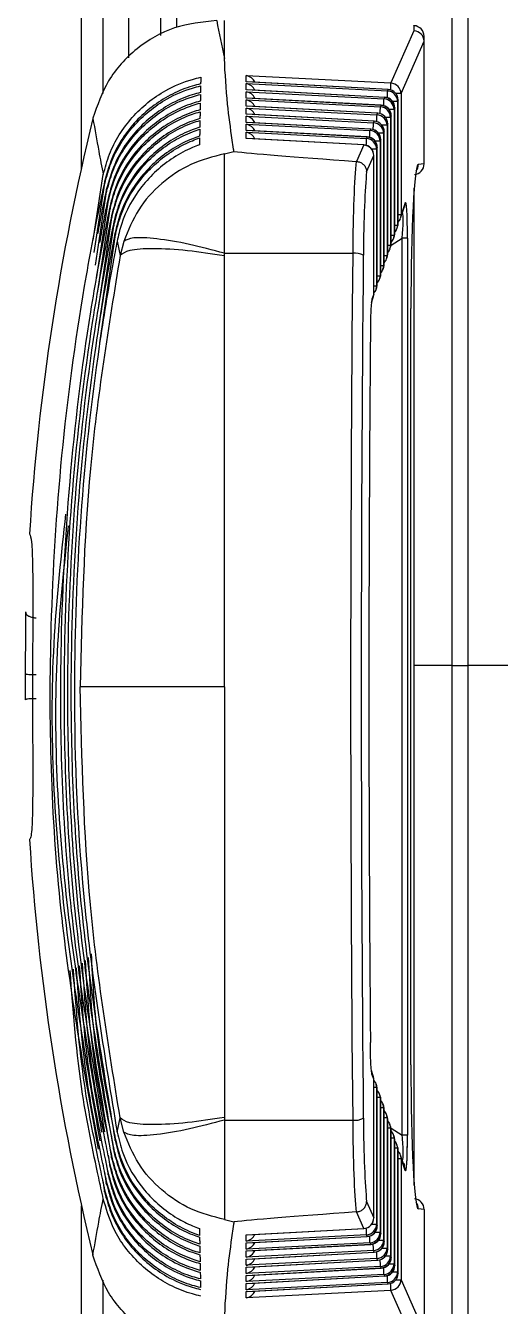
# Model space of a CAD drawing. Extents: x 7 to 135, y 1 to 99.
# Drawn here: x 16.172 to 16.617, y 44.708 to 45.91 of the extents above; entities that cross this region are included whole.
import ezdxf

# ---------------------------------------------------------------- set-up
doc = ezdxf.new("R2010")
doc.units = 0
doc.header["$MEASUREMENT"] = 0
doc.layers.add('OBJECT', color=7, linetype='CONTINUOUS')

msp = doc.modelspace()

# ---------------------------------------------------------------- linework, layer by layer
at = {"layer": 'OBJECT'}
for p, q in [((16.2238, 47.2601), (16.2238, 45.7759)), ((16.224, 45.7771), (16.224, 47.2044)), ((16.2444, 45.8467), (16.2444, 47.14)), ((16.2684, 45.88), (16.2684, 47.14)), ((16.2984, 47.1263), (16.2984, 45.9012)), ((16.3133, 47.1263), (16.3133, 45.9087)), ((16.5722, 45.31), (16.5722, 46.9967)), ((16.5867, 46.9933), (16.5867, 45.31)), ((16.3582, 45.8796), (16.3582, 45.915)), ((16.5362, 45.9055), (16.5146, 45.8565)), ((16.5362, 45.9103), (16.5362, 45.9055)), ((16.5457, 45.8955), (16.5457, 45.9003)), ((16.5241, 45.8465), (16.5457, 45.8956)), ((16.5457, 45.7806), (16.5457, 45.8955)), ((16.3787, 45.8635), (16.5146, 45.8565)), ((16.3787, 45.8576), (16.3787, 45.8635)), ((16.5119, 45.8504), (16.3787, 45.8576)), ((16.3787, 45.8559), (16.5113, 45.849)), ((16.3787, 45.85), (16.3787, 45.8559)), ((16.512, 45.8505), (16.3799, 45.8576)), ((16.5087, 45.843), (16.3787, 45.85)), ((16.3787, 45.8483), (16.5081, 45.8416)), ((16.3787, 45.8424), (16.3787, 45.8483)), ((16.5054, 45.8355), (16.3787, 45.8424)), ((16.3787, 45.8407), (16.5048, 45.8341)), ((16.3787, 45.8347), (16.3787, 45.8407)), ((16.5087, 45.843), (16.3799, 45.85)), ((16.5054, 45.8356), (16.3799, 45.8424)), ((16.5081, 45.8416), (16.5087, 45.843)), ((16.5087, 45.843), (16.5087, 45.843)), ((16.5113, 45.849), (16.5119, 45.8504)), ((16.5119, 45.8504), (16.512, 45.8505)), ((16.5241, 45.8465), (16.5194, 45.8465)), ((16.5214, 45.8405), (16.5208, 45.8391)), ((16.5214, 45.725), (16.5214, 45.8405)), ((16.5214, 45.725), (16.5214, 45.8405)), ((16.5214, 45.8405), (16.5214, 45.8405)), ((16.5241, 45.8465), (16.5241, 45.7327)), ((16.5021, 45.8281), (16.3787, 45.8347)), ((16.3787, 45.833), (16.5015, 45.8267)), ((16.3787, 45.8271), (16.3787, 45.833)), ((16.5021, 45.8282), (16.3799, 45.8348)), ((16.5015, 45.8267), (16.5021, 45.8281)), ((16.5021, 45.8281), (16.5021, 45.8282)), ((16.5048, 45.8341), (16.5054, 45.8355)), ((16.5054, 45.8355), (16.5054, 45.8356)), ((16.5175, 45.8317), (16.5129, 45.8317)), ((16.5208, 45.8391), (16.5161, 45.8391)), ((16.5181, 45.8331), (16.5175, 45.8317)), ((16.5175, 45.8317), (16.5175, 45.7137)), ((16.5181, 45.7155), (16.5181, 45.8331)), ((16.5182, 45.8331), (16.5181, 45.8331)), ((16.5182, 45.7155), (16.5182, 45.8331)), ((16.5208, 45.8391), (16.5208, 45.7232)), ((16.2348, 45.8234), (16.2348, 45.8233)), ((16.4989, 45.8207), (16.3787, 45.8271)), ((16.3787, 45.8254), (16.4982, 45.8192)), ((16.3787, 45.8195), (16.3787, 45.8254)), ((16.4956, 45.8132), (16.3787, 45.8195)), ((16.3787, 45.8178), (16.495, 45.8118)), ((16.3787, 45.8119), (16.3787, 45.8178)), ((16.4989, 45.8207), (16.3799, 45.8271)), ((16.4956, 45.8133), (16.3799, 45.8195)), ((16.4982, 45.8192), (16.4989, 45.8207)), ((16.4989, 45.8207), (16.4989, 45.8207)), ((16.511, 45.8168), (16.5063, 45.8168)), ((16.5142, 45.8242), (16.5096, 45.8242)), ((16.5116, 45.8182), (16.511, 45.8168)), ((16.511, 45.8168), (16.511, 45.6946)), ((16.5116, 45.6965), (16.5116, 45.8182)), ((16.5116, 45.6965), (16.5116, 45.8182)), ((16.5116, 45.8182), (16.5116, 45.8182)), ((16.5149, 45.8256), (16.5142, 45.8242)), ((16.5142, 45.8242), (16.5142, 45.7042)), ((16.5149, 45.706), (16.5149, 45.8256)), ((16.5149, 45.706), (16.5149, 45.8256)), ((16.5149, 45.8256), (16.5149, 45.8256)), ((16.4923, 45.8058), (16.3787, 45.8119)), ((16.3787, 45.8102), (16.4917, 45.8044)), ((16.3787, 45.8043), (16.3787, 45.8102)), ((16.489, 45.7984), (16.3787, 45.8043)), ((16.4923, 45.8059), (16.3799, 45.8119)), ((16.4891, 45.7984), (16.3799, 45.8043)), ((16.4917, 45.8044), (16.4923, 45.8058)), ((16.4923, 45.8058), (16.4923, 45.8059)), ((16.495, 45.8118), (16.4956, 45.8132)), ((16.4956, 45.8132), (16.4956, 45.8133)), ((16.5077, 45.8093), (16.503, 45.8093)), ((16.505, 45.8033), (16.5044, 45.8019)), ((16.505, 45.6774), (16.505, 45.8033)), ((16.5051, 45.8033), (16.505, 45.8033)), ((16.5051, 45.6774), (16.5051, 45.8033)), ((16.5083, 45.8107), (16.5077, 45.8093)), ((16.5077, 45.8093), (16.5077, 45.6851)), ((16.5083, 45.6869), (16.5083, 45.8107)), ((16.5083, 45.6869), (16.5083, 45.8107)), ((16.5083, 45.8107), (16.5083, 45.8107)), ((16.3582, 45.79), (16.3672, 45.7923)), ((16.489, 45.7984), (16.4822, 45.7829)), ((16.4891, 45.7984), (16.489, 45.7984)), ((16.5011, 45.7944), (16.4965, 45.7944)), ((16.5044, 45.8019), (16.4998, 45.8019)), ((16.5018, 45.7959), (16.5011, 45.7944)), ((16.5011, 45.7944), (16.5011, 45.6661)), ((16.5018, 45.6679), (16.5018, 45.7959)), ((16.5018, 45.6679), (16.5018, 45.7959)), ((16.5018, 45.7959), (16.5018, 45.7959)), ((16.5044, 45.8019), (16.5044, 45.6756)), ((16.4822, 45.7829), (16.4819, 45.7829)), ((16.4918, 45.7732), (16.4985, 45.7884)), ((16.4985, 45.6584), (16.4985, 45.7884)), ((16.4985, 45.6584), (16.4985, 45.7884)), ((16.4985, 45.7884), (16.4985, 45.7884)), ((16.5457, 45.7806), (16.5403, 45.7801)), ((16.5457, 45.7806), (16.5457, 45.7806)), ((16.2349, 45.7091), (16.2445, 45.7705)), ((16.236, 45.6975), (16.2461, 45.7624)), ((16.2458, 45.7641), (16.2461, 45.7624)), ((16.2474, 45.7561), (16.2477, 45.7544)), ((16.5364, 44.8223), (16.5364, 45.7577)), ((16.2371, 45.6854), (16.2477, 45.7544)), ((16.2381, 45.6727), (16.2493, 45.7464)), ((16.249, 45.748), (16.2493, 45.7464)), ((16.5279, 45.744), (16.5241, 45.7327)), ((16.2391, 45.6593), (16.251, 45.7384)), ((16.2506, 45.74), (16.251, 45.7384)), ((16.2523, 45.732), (16.2526, 45.7304)), ((16.5241, 45.7327), (16.5214, 45.7327)), ((16.5235, 45.7295), (16.5274, 45.7407)), ((16.2399, 45.645), (16.2526, 45.7304)), ((16.2407, 45.6296), (16.2543, 45.7224)), ((16.254, 45.724), (16.2543, 45.7224)), ((16.5182, 45.7232), (16.5208, 45.7232)), ((16.5203, 45.72), (16.5209, 45.7217)), ((16.5208, 45.7232), (16.5214, 45.725)), ((16.5214, 45.725), (16.5214, 45.725)), ((16.2413, 45.6128), (16.2561, 45.7144)), ((16.2557, 45.716), (16.2561, 45.7144)), ((16.2575, 45.708), (16.2604, 45.6947)), ((16.2637, 45.7079), (16.2604, 45.6947)), ((16.5147, 45.7042), (16.5251, 45.711)), ((16.5149, 45.7137), (16.5175, 45.7137)), ((16.517, 45.7104), (16.5176, 45.7122)), ((16.5175, 45.7137), (16.5181, 45.7155)), ((16.5181, 45.7155), (16.5182, 45.7155)), ((16.5251, 44.869), (16.5251, 45.711)), ((16.5301, 45.711), (16.5251, 45.711)), ((16.5301, 45.711), (16.5301, 44.869)), ((16.3582, 45.6943), (16.3582, 45.6967)), ((16.3582, 45.6967), (16.4787, 45.6967)), ((16.511, 45.6946), (16.5116, 45.6965)), ((16.5116, 45.7042), (16.5142, 45.7042)), ((16.5116, 45.6965), (16.5116, 45.6965)), ((16.5137, 45.7009), (16.5143, 45.7027)), ((16.5142, 45.7042), (16.5149, 45.706)), ((16.5149, 45.706), (16.5149, 45.706)), ((16.5051, 45.6851), (16.5077, 45.6851)), ((16.5072, 45.6819), (16.5078, 45.6837)), ((16.5077, 45.6851), (16.5083, 45.6869)), ((16.5083, 45.6946), (16.511, 45.6946)), ((16.5083, 45.6869), (16.5083, 45.6869)), ((16.5104, 45.6914), (16.5111, 45.6932)), ((16.5018, 45.6756), (16.5044, 45.6756)), ((16.5039, 45.6723), (16.5045, 45.6742)), ((16.5044, 45.6756), (16.505, 45.6774)), ((16.505, 45.6774), (16.5051, 45.6774)), ((16.4985, 45.6661), (16.5011, 45.6661)), ((16.5006, 45.6628), (16.5012, 45.6647)), ((16.5011, 45.6661), (16.5018, 45.6679)), ((16.5018, 45.6679), (16.5018, 45.6679)), ((16.4963, 45.6503), (16.498, 45.6551)), ((16.4985, 45.6584), (16.4968, 45.6535)), ((16.4985, 45.6584), (16.4985, 45.6584)), ((16.5332, 44.935), (16.5332, 45.645)), ((16.5332, 45.645), (16.5333, 45.645)), ((16.5333, 44.935), (16.5333, 45.645)), ((16.1752, 45.4334), (16.1752, 45.4334)), ((16.1716, 45.3022), (16.1716, 45.3022)), ((16.5722, 45.31), (16.5364, 45.31)), ((16.5722, 43.6233), (16.5722, 45.31)), ((16.7522, 45.31), (16.5867, 45.31)), ((16.5867, 45.31), (16.5867, 43.6267)), ((16.7523, 45.31), (16.5867, 45.31)), ((16.1716, 45.2778), (16.1716, 45.2778)), ((16.498, 44.9248), (16.4963, 44.9297)), ((16.4985, 44.9216), (16.4968, 44.9264)), ((16.5332, 44.935), (16.5333, 44.935)), ((16.4985, 44.7916), (16.4985, 44.9216)), ((16.4985, 44.7916), (16.4985, 44.9216)), ((16.4985, 44.9216), (16.4985, 44.9216)), ((16.5011, 44.9139), (16.4985, 44.9139)), ((16.5012, 44.9153), (16.5006, 44.9172)), ((16.5011, 44.9139), (16.5011, 44.7856)), ((16.5018, 44.9121), (16.5011, 44.9139)), ((16.5018, 44.7841), (16.5018, 44.9121)), ((16.5018, 44.7841), (16.5018, 44.9121)), ((16.5018, 44.9121), (16.5018, 44.9121)), ((16.5044, 44.9044), (16.5018, 44.9044)), ((16.5045, 44.9058), (16.5039, 44.9076)), ((16.5044, 44.9044), (16.5044, 44.7781)), ((16.505, 44.9026), (16.5044, 44.9044)), ((16.505, 44.7767), (16.505, 44.9026)), ((16.5051, 44.9026), (16.505, 44.9026)), ((16.5051, 44.7767), (16.5051, 44.9026)), ((16.5077, 44.8949), (16.5051, 44.8949)), ((16.5078, 44.8963), (16.5072, 44.8981)), ((16.5077, 44.8949), (16.5077, 44.7707)), ((16.5083, 44.8931), (16.5077, 44.8949)), ((16.5083, 44.7692), (16.5083, 44.8931)), ((16.5083, 44.7692), (16.5083, 44.8931)), ((16.5083, 44.8931), (16.5083, 44.8931)), ((16.2575, 44.872), (16.2604, 44.8853)), ((16.2637, 44.8721), (16.2604, 44.8853)), ((16.3582, 44.8857), (16.3582, 44.8833)), ((16.3582, 44.8833), (16.4787, 44.8833)), ((16.511, 44.8854), (16.5083, 44.8854)), ((16.5111, 44.8868), (16.5104, 44.8886)), ((16.511, 44.8854), (16.511, 44.7632)), ((16.5116, 44.8835), (16.511, 44.8854)), ((16.5116, 44.7618), (16.5116, 44.8835)), ((16.5116, 44.7618), (16.5116, 44.8835)), ((16.5116, 44.8835), (16.5116, 44.8835)), ((16.5143, 44.8773), (16.5137, 44.8791)), ((16.5142, 44.8758), (16.5116, 44.8758)), ((16.5142, 44.8758), (16.5142, 44.7558)), ((16.5149, 44.874), (16.5142, 44.8758)), ((16.5147, 44.8758), (16.5251, 44.869)), ((16.5149, 44.7544), (16.5149, 44.874)), ((16.5149, 44.7544), (16.5149, 44.874)), ((16.5149, 44.874), (16.5149, 44.874)), ((16.5175, 44.8663), (16.5149, 44.8663)), ((16.5176, 44.8678), (16.517, 44.8696)), ((16.5175, 44.8663), (16.5175, 44.7483)), ((16.5181, 44.8645), (16.5175, 44.8663)), ((16.5301, 44.869), (16.5251, 44.869)), ((16.254, 44.856), (16.2543, 44.8576)), ((16.2557, 44.864), (16.2561, 44.8656)), ((16.5181, 44.7469), (16.5181, 44.8645)), ((16.5182, 44.8645), (16.5181, 44.8645)), ((16.5182, 44.7469), (16.5182, 44.8645)), ((16.5208, 44.8568), (16.5182, 44.8568)), ((16.5209, 44.8583), (16.5203, 44.86)), ((16.5208, 44.8568), (16.5208, 44.7409)), ((16.5214, 44.855), (16.5208, 44.8568)), ((16.5214, 44.7395), (16.5214, 44.855)), ((16.5214, 44.7395), (16.5214, 44.855)), ((16.5214, 44.855), (16.5214, 44.855)), ((16.2474, 44.8423), (16.249, 44.832)), ((16.2491, 44.8503), (16.2506, 44.84)), ((16.2523, 44.848), (16.2526, 44.8496)), ((16.5214, 44.8473), (16.5241, 44.8473)), ((16.5274, 44.8393), (16.5235, 44.8505)), ((16.5241, 44.8473), (16.5241, 44.7335)), ((16.5279, 44.836), (16.5241, 44.8473)), ((16.5273, 44.8396), (16.5273, 44.8424)), ((16.2458, 44.8343), (16.2474, 44.8239)), ((16.249, 44.832), (16.2493, 44.8336)), ((16.2506, 44.84), (16.251, 44.8416)), ((16.2442, 44.8262), (16.2458, 44.8159)), ((16.2474, 44.8239), (16.2477, 44.8256)), ((16.2458, 44.8159), (16.2461, 44.8176)), ((16.4918, 44.8068), (16.4985, 44.7916)), ((16.224, 43.3593), (16.224, 44.8029)), ((16.4822, 44.7971), (16.4819, 44.7971)), ((16.489, 44.7816), (16.4822, 44.7971)), ((16.5457, 44.7994), (16.5403, 44.7999)), ((16.5457, 44.7994), (16.5457, 44.6845)), ((16.5457, 44.7994), (16.5457, 44.7994)), ((16.3582, 44.79), (16.3672, 44.7877)), ((16.4965, 44.7856), (16.5011, 44.7856)), ((16.4985, 44.7916), (16.4985, 44.7916)), ((16.5011, 44.7856), (16.5018, 44.7841)), ((16.5018, 44.7841), (16.5018, 44.7841)), ((16.3787, 44.7757), (16.489, 44.7816)), ((16.3787, 44.7698), (16.3787, 44.7757)), ((16.4917, 44.7756), (16.3787, 44.7698)), ((16.3787, 44.7681), (16.4923, 44.7742)), ((16.3799, 44.7757), (16.4891, 44.7816)), ((16.3799, 44.7681), (16.4923, 44.7741)), ((16.489, 44.7816), (16.4891, 44.7816)), ((16.4923, 44.7742), (16.4917, 44.7756)), ((16.4923, 44.7741), (16.4923, 44.7742)), ((16.4998, 44.7781), (16.5044, 44.7781)), ((16.503, 44.7707), (16.5077, 44.7707)), ((16.5044, 44.7781), (16.505, 44.7767)), ((16.505, 44.7767), (16.5051, 44.7767)), ((16.5077, 44.7707), (16.5083, 44.7692)), ((16.495, 44.7682), (16.3787, 44.7622)), ((16.3787, 44.7622), (16.3787, 44.7681)), ((16.3787, 44.7605), (16.4956, 44.7668)), ((16.4982, 44.7608), (16.3787, 44.7546)), ((16.3787, 44.7546), (16.3787, 44.7605)), ((16.3787, 44.7529), (16.4989, 44.7593)), ((16.3799, 44.7605), (16.4956, 44.7667)), ((16.3799, 44.7529), (16.4989, 44.7593)), ((16.4956, 44.7668), (16.495, 44.7682)), ((16.4956, 44.7667), (16.4956, 44.7668)), ((16.4989, 44.7593), (16.4982, 44.7608)), ((16.4989, 44.7593), (16.4989, 44.7593)), ((16.5063, 44.7632), (16.511, 44.7632)), ((16.5083, 44.7692), (16.5083, 44.7692)), ((16.511, 44.7632), (16.5116, 44.7618)), ((16.5116, 44.7618), (16.5116, 44.7618)), ((16.2348, 44.7565), (16.2348, 44.7567)), ((16.5015, 44.7533), (16.3787, 44.747)), ((16.3787, 44.747), (16.3787, 44.7529)), ((16.3787, 44.7452), (16.5021, 44.7519)), ((16.5048, 44.7459), (16.3787, 44.7393)), ((16.3799, 44.7452), (16.5021, 44.7518)), ((16.5021, 44.7519), (16.5015, 44.7533)), ((16.5021, 44.7518), (16.5021, 44.7519)), ((16.5054, 44.7445), (16.5048, 44.7459)), ((16.5096, 44.7558), (16.5142, 44.7558)), ((16.5129, 44.7483), (16.5175, 44.7483)), ((16.5142, 44.7558), (16.5149, 44.7544)), ((16.5149, 44.7544), (16.5149, 44.7544)), ((16.5175, 44.7483), (16.5181, 44.7469)), ((16.5181, 44.7469), (16.5182, 44.7469)), ((16.3787, 44.7393), (16.3787, 44.7452)), ((16.3787, 44.7376), (16.5054, 44.7445)), ((16.5081, 44.7384), (16.3787, 44.7317)), ((16.3787, 44.7317), (16.3787, 44.7376)), ((16.3787, 44.73), (16.5087, 44.737)), ((16.3799, 44.7376), (16.5054, 44.7444)), ((16.3799, 44.73), (16.5087, 44.737)), ((16.5054, 44.7444), (16.5054, 44.7445)), ((16.5087, 44.737), (16.5081, 44.7384)), ((16.5087, 44.737), (16.5087, 44.737)), ((16.5161, 44.7409), (16.5208, 44.7409)), ((16.5208, 44.7409), (16.5214, 44.7395)), ((16.5214, 44.7395), (16.5214, 44.7395)), ((16.2444, 43.44), (16.2444, 44.7331)), ((16.5113, 44.731), (16.3787, 44.7241)), ((16.3787, 44.7241), (16.3787, 44.73)), ((16.3787, 44.7224), (16.5119, 44.7296)), ((16.5146, 44.7235), (16.3787, 44.7165)), ((16.3787, 44.7165), (16.3787, 44.7224)), ((16.3799, 44.7224), (16.512, 44.7295)), ((16.5119, 44.7296), (16.5113, 44.731)), ((16.512, 44.7295), (16.5119, 44.7296)), ((16.5362, 44.6745), (16.5146, 44.7235)), ((16.5194, 44.7335), (16.5241, 44.7335)), ((16.5241, 44.7335), (16.5457, 44.6844))]:
    msp.add_line(p, q, dxfattribs=at)
for centre, radius, start, end in [((16.5357, 45.9003), 0.01, 87, 88.5), ((16.5357, 45.9003), 0.01, 0, 87), ((16.122, 45.8692), 0.3928, 357.2076, 358.1419), ((16.514, 45.8464), 0.01, 0.5779, 86.7665), ((16.2881, 45.8473), 0.22, 356.8424, 358.5065), ((16.5075, 45.8316), 0.01, 0.577, 86.7682), ((16.5082, 45.8331), 0.01, 0, 86.9163), ((16.5081, 45.833), 0.01, 0.5814, 86.7629), ((16.4858, 45.8468), 0.0256, 350.5003, 4.8543), ((16.5108, 45.839), 0.01, 0.577, 86.7673), ((16.5114, 45.8404), 0.01, 0.5781, 86.7627), ((16.5114, 45.8405), 0.01, 0, 86.9163), ((16.5016, 45.8182), 0.01, 0, 86.9163), ((16.5016, 45.8181), 0.01, 0.577, 86.7682), ((16.3855, 45.8358), 0.1192, 356.1434, 359.2105), ((16.5042, 45.8241), 0.01, 0.5779, 86.7665), ((16.5049, 45.8256), 0.01, 0, 86.9163), ((16.5048, 45.8255), 0.01, 0.5779, 86.7665), ((18.4207, 45.29), 2.25, 166.2899, 176.3463), ((16.2718, 45.8252), 0.2265, 356.8713, 358.4819), ((16.4977, 45.8092), 0.01, 0.5806, 86.7638), ((16.4983, 45.8107), 0.01, 0, 86.9163), ((16.4983, 45.8106), 0.01, 0.577, 86.7682), ((16.2769, 45.8326), 0.2247, 356.8612, 358.4871), ((16.5009, 45.8167), 0.01, 0.5744, 86.7664), ((16.2688, 45.8102), 0.223, 356.8601, 358.4925), ((16.4911, 45.7943), 0.01, 0.5806, 86.7646), ((16.4918, 45.7959), 0.01, 0, 86.9163), ((16.4917, 45.7958), 0.01, 0.577, 86.7682), ((16.2721, 45.8177), 0.2229, 356.8566, 358.4911), ((16.4944, 45.8018), 0.01, 0.5806, 86.7646), ((16.4951, 45.8033), 0.01, 0, 86.9163), ((16.495, 45.8032), 0.01, 0.5806, 86.7646), ((16.4885, 45.7883), 0.01, 0.577, 86.7682), ((16.4885, 45.7884), 0.01, 0, 86.9163), ((16.5357, 45.7806), 0.01, 275, 0), ((16.5303, 45.7801), 0.01, 322.3746, 0.0181), ((16.5182, 45.7439), 0.00978, 341.0531, 0.4473), ((16.5143, 45.7327), 0.00979, 341.0557, 0.4447), ((16.5108, 45.7232), 0.01, 317.226, 341.0172), ((16.511, 45.7231), 0.00975, 341.024, 0.4756), ((16.5114, 45.725), 0.01, 341.0172, 0), ((16.5117, 45.7249), 0.00973, 341.0036, 0.4968), ((16.5141, 45.7327), 0.01, 317.2005, 341.0172), ((16.5075, 45.7137), 0.01, 317.2514, 341.0172), ((16.5078, 45.7136), 0.00975, 341.024, 0.4756), ((16.5082, 45.7155), 0.01, 341.0172, 0), ((16.5084, 45.7154), 0.00975, 341.0128, 0.4675), ((16.4808, 45.6797), 0.0171, 62.4531, 97.0262), ((16.5016, 45.6965), 0.01, 341.0172, 0), ((16.5018, 45.6964), 0.00975, 341.0246, 0.4758), ((16.5043, 45.7042), 0.01, 317.2769, 341.0172), ((16.5045, 45.7041), 0.00973, 341.0029, 0.4975), ((16.5049, 45.706), 0.01, 341.0172, 0), ((16.5051, 45.7059), 0.00978, 341.0538, 0.4466), ((16.4979, 45.685), 0.00975, 341.0128, 0.4675), ((16.4983, 45.6869), 0.01, 341.0172, 0), ((16.4986, 45.6869), 0.00973, 341.0036, 0.4968), ((16.501, 45.6946), 0.01, 317.3024, 341.0172), ((16.5012, 45.6946), 0.00973, 341.0036, 0.4968), ((16.4944, 45.6756), 0.01, 317.3534, 341.0172), ((16.4947, 45.6755), 0.00975, 341.0128, 0.4675), ((16.4951, 45.6774), 0.01, 341.0172, 0), ((16.4953, 45.6773), 0.00975, 341.0128, 0.4675), ((16.4977, 45.6851), 0.01, 317.3279, 341.0172), ((16.4912, 45.6661), 0.01, 317.3789, 341.0172), ((16.4914, 45.666), 0.00975, 341.0128, 0.4675), ((16.4918, 45.6679), 0.01, 341.0172, 0), ((16.492, 45.6678), 0.00978, 341.0531, 0.4473), ((16.4871, 45.6535), 0.00975, 341.0128, 0.4675), ((16.4885, 45.6584), 0.01, 341.0172, 0), ((16.4887, 45.6583), 0.00975, 341.024, 0.4764), ((18.4207, 45.29), 2.25, 183.6537, 193.7101), ((16.4871, 44.9265), 0.00975, 359.5331, 18.9869), ((16.4885, 44.9216), 0.01, 0, 18.9828), ((16.4887, 44.9217), 0.00976, 359.5248, 18.975), ((16.4912, 44.9139), 0.01, 18.9828, 42.6211), ((16.4914, 44.914), 0.00975, 359.5331, 18.9869), ((16.4918, 44.9121), 0.01, 0, 18.9828), ((16.492, 44.9122), 0.00978, 359.5539, 18.9459), ((16.4944, 44.9044), 0.01, 18.9828, 42.6466), ((16.4947, 44.9045), 0.00975, 359.5324, 18.9875), ((16.4951, 44.9026), 0.01, 0, 18.9828), ((16.4953, 44.9027), 0.00975, 359.5324, 18.9875), ((16.4977, 44.8949), 0.01, 18.9828, 42.6721), ((16.4979, 44.895), 0.00975, 359.5331, 18.9869), ((16.4983, 44.8931), 0.01, 0, 18.9828), ((16.4986, 44.8931), 0.00973, 359.5037, 18.9961), ((16.501, 44.8854), 0.01, 18.9828, 42.6976), ((16.4808, 44.9002), 0.0171, 262.975, 297.5444), ((16.5012, 44.8854), 0.00973, 359.503, 18.9968), ((16.5016, 44.8835), 0.01, 0, 18.9828), ((16.5018, 44.8836), 0.00976, 359.5248, 18.975), ((16.5043, 44.8758), 0.01, 18.9828, 42.7231), ((16.5045, 44.8759), 0.00973, 359.5037, 18.9961), ((16.5049, 44.874), 0.01, 0, 18.9828), ((16.5051, 44.8741), 0.00978, 359.5532, 18.9466), ((16.5075, 44.8663), 0.01, 18.9828, 42.7486), ((16.5078, 44.8664), 0.00975, 359.5246, 18.9752), ((16.5082, 44.8645), 0.01, 0, 18.9828), ((16.5084, 44.8646), 0.00975, 359.5331, 18.9869), ((16.5108, 44.8568), 0.01, 18.9828, 42.774), ((16.511, 44.8569), 0.00976, 359.5248, 18.975), ((16.5114, 44.855), 0.01, 0, 18.9828), ((16.5117, 44.8551), 0.00973, 359.5037, 18.9961), ((16.5141, 44.8473), 0.01, 18.9828, 42.7995), ((16.5143, 44.8473), 0.00978, 359.5537, 18.9461), ((16.5182, 44.8361), 0.00978, 359.5539, 18.9459), ((16.5357, 44.7994), 0.01, 0, 85), ((16.5303, 44.7999), 0.01, 359.981, 37.6263), ((16.4885, 44.7917), 0.01, 273.2329, 359.4226), ((16.4885, 44.7916), 0.01, 273.0837, 0), ((16.2689, 44.7698), 0.2229, 1.5073, 3.1401), ((16.4911, 44.7857), 0.01, 273.2364, 359.419), ((16.4918, 44.7841), 0.01, 273.0837, 0), ((16.4917, 44.7842), 0.01, 273.2329, 359.4226), ((16.2721, 44.7623), 0.2229, 1.5088, 3.1435), ((16.4944, 44.7782), 0.01, 273.2364, 359.419), ((16.4951, 44.7767), 0.01, 273.0837, 0), ((16.495, 44.7768), 0.01, 273.2364, 359.419), ((16.4977, 44.7708), 0.01, 273.2364, 359.4188), ((16.2718, 44.7548), 0.2265, 1.5181, 3.1287), ((16.4983, 44.7692), 0.01, 273.0837, 0), ((16.4983, 44.7693), 0.01, 273.2329, 359.4226), ((16.2769, 44.7474), 0.2247, 1.5131, 3.1386), ((16.5009, 44.7633), 0.01, 273.2328, 359.426), ((16.5016, 44.7618), 0.01, 273.0837, 0), ((16.5016, 44.7619), 0.01, 273.2329, 359.4226), ((16.3855, 44.7442), 0.1193, 0.7899, 3.8562), ((16.5042, 44.7559), 0.01, 273.2327, 359.4226), ((16.5049, 44.7544), 0.01, 273.0837, 0), ((16.5048, 44.7545), 0.01, 273.2329, 359.4223), ((16.5075, 44.7484), 0.01, 273.2325, 359.4228), ((16.5082, 44.7469), 0.01, 273.0837, 0), ((16.5081, 44.747), 0.01, 273.2362, 359.419), ((16.285, 44.7326), 0.2231, 1.5049, 3.1461), ((16.485, 44.7331), 0.0265, 355.3766, 9.2688), ((16.5108, 44.741), 0.01, 273.2325, 359.4228), ((16.5114, 44.7396), 0.01, 273.2363, 359.4224), ((16.5114, 44.7395), 0.01, 273.0837, 0), ((16.2882, 44.7176), 0.2264, 1.5147, 3.1356), ((16.514, 44.7336), 0.01, 273.2329, 359.4226)]:
    msp.add_arc(centre, radius, start, end, dxfattribs=at)
for centre, major_axis, ratio, start_param, end_param in [((18.4207, 46.4084), (0, 2.3412), 0.904333, 1.783132, 1.798644), ((16.5357, 45.8956), (0.00979, -0.00206), 0.992047, 0.21202, 1.724102), ((16.5357, 45.8723), (0.0094, 0.0253), 0.138337, 5.925485, 5.931839), ((16.3782, 45.8536), (-0.00731, 0.0077), 0.885668, 4.382844, 5.410602), ((16.3782, 45.846), (-0.00731, 0.0077), 0.885668, 4.382844, 5.410602), ((16.3782, 45.8384), (-0.00731, 0.0077), 0.885668, 4.382844, 5.410602), ((16.3782, 45.8307), (-0.00731, 0.0077), 0.885668, 4.382844, 5.410602), ((16.3782, 45.8231), (-0.00731, 0.0077), 0.885668, 4.382844, 5.410602), ((16.3782, 45.8155), (-0.00731, 0.0077), 0.885668, 4.382844, 5.410602), ((16.3782, 45.8079), (-0.00731, 0.0077), 0.885668, 4.382844, 5.410602), ((16.3782, 45.8003), (-0.00731, 0.0077), 0.885668, 4.382844, 5.410602), ((18.6479, 45.675), (2.2897, -0.1191), 0.00637, 3.231059, 3.472172), ((16.4844, 45.675), (0, 0.12), 0.048402, 0.452421, 1.389042), ((16.5404, 45.6446), (0, 0.1355), 0.052561, 0.00459, 1.56779), ((16.4944, 45.675), (0, 0.11), 0.052802, 0.467509, 1.389042), ((16.5275, 45.6963), (0.0008, 0.0482), 0.049658, 5.022693, 6.434219), ((16.5176, 45.6963), (0.0068, 0.04), 0.131783, 5.110715, 6.047878), ((16.595, 45.29), (0, 2.25), 0.052568, 1.389042, 1.75255), ((16.605, 45.29), (0, 2.24), 0.052802, 1.389042, 1.75255), ((16.6085, 45.29), (0, 2.1693), 0.052827, 1.416282, 1.725311), ((16.1639, 45.29), (0, 0.1429), 0.054262, 4.626976, 4.797802), ((16.5404, 44.9354), (0, 0.1355), 0.052561, 1.573802, 3.137003), ((16.4844, 44.905), (0, 0.12), 0.048402, 1.75255, 2.689171), ((16.4944, 44.905), (0, 0.11), 0.052802, 1.75255, 2.674084), ((16.5176, 44.8837), (-0.0068, 0.04), 0.131783, 3.829134, 4.314063), ((16.5275, 44.8837), (-0.0008, 0.0482), 0.049658, 2.990559, 4.402085), ((16.5176, 44.8837), (-0.0068, 0.04), 0.131783, 3.3769, 3.829134), ((18.6479, 44.905), (2.2897, 0.1191), 0.00637, 2.811013, 3.052126), ((16.3782, 44.7797), (0.00731, 0.0077), 0.885668, 4.014175, 5.041934), ((16.3782, 44.7721), (0.00731, 0.0077), 0.885668, 4.014175, 5.041934), ((16.3782, 44.7645), (0.00731, 0.0077), 0.885668, 4.014175, 5.041934), ((16.3782, 44.7569), (0.00731, 0.0077), 0.885668, 4.014175, 5.041934), ((16.3782, 44.7493), (0.00731, 0.0077), 0.885668, 4.014175, 5.041934), ((16.3782, 44.7416), (0.00731, 0.0077), 0.885668, 4.014175, 5.041934), ((16.3782, 44.734), (0.00731, 0.0077), 0.885668, 4.014175, 5.041934), ((16.3782, 44.7264), (0.00731, 0.0077), 0.885668, 4.014175, 5.041934)]:
    msp.add_ellipse(centre, major_axis=major_axis, ratio=ratio, start_param=start_param, end_param=end_param, dxfattribs=at)
for points, knots in [([(16.351, 45.915), (16.3375, 45.9136), (16.3106, 45.9109), (16.2749, 45.8901), (16.2475, 45.8604), (16.239, 45.8355), (16.2348, 45.8234)], [0, 0, 0, 0, 0.253585, 0.507165, 0.760848, 1, 1, 1, 1]), ([(16.3672, 45.7923), (16.3671, 45.793), (16.3666, 45.7966), (16.3644, 45.8113), (16.3604, 45.8398), (16.359, 45.8653), (16.3582, 45.8796)], [0, 0, 0, 0, 0.024148, 0.120739, 0.507103, 1, 1, 1, 1]), ([(16.2445, 45.7705), (16.2463, 45.7769), (16.2516, 45.7964), (16.2701, 45.8256), (16.2985, 45.8486), (16.322, 45.8585), (16.3334, 45.8612), (16.3361, 45.8619)], [0, 0, 0, 0, 0.147377, 0.444496, 0.741155, 0.94022, 1, 1, 1, 1]), ([(16.3359, 45.8556), (16.3333, 45.855), (16.3242, 45.8527), (16.303, 45.8441), (16.2756, 45.824), (16.2544, 45.7941), (16.2482, 45.7726), (16.2458, 45.7641)], [0, 0, 0, 0, 0.059553, 0.208064, 0.505163, 0.802608, 1, 1, 1, 1]), ([(16.2461, 45.7624), (16.2478, 45.7689), (16.2531, 45.7884), (16.2714, 45.8176), (16.2995, 45.8405), (16.3224, 45.8504), (16.3333, 45.8532), (16.3359, 45.8538)], [0, 0, 0, 0, 0.148954, 0.449261, 0.749101, 0.940502, 1, 1, 1, 1]), ([(16.3359, 45.8538), (16.3359, 45.853), (16.3358, 45.8509), (16.3358, 45.8488), (16.3358, 45.8476)], [0, 0, 0, 0, 0.412527, 1, 1, 1, 1]), ([(16.3361, 45.8619), (16.336, 45.861), (16.336, 45.8589), (16.336, 45.8569), (16.3359, 45.8556)], [0, 0, 0, 0, 0.412556, 1, 1, 1, 1]), ([(16.3358, 45.8476), (16.3332, 45.8469), (16.3242, 45.8445), (16.3032, 45.8356), (16.276, 45.8151), (16.2556, 45.7853), (16.2497, 45.7642), (16.2474, 45.7561)], [0, 0, 0, 0, 0.059279, 0.209423, 0.509833, 0.8106, 1, 1, 1, 1]), ([(16.2477, 45.7544), (16.2494, 45.7609), (16.2546, 45.7804), (16.2729, 45.8097), (16.3005, 45.8323), (16.3228, 45.8423), (16.3332, 45.8451), (16.3357, 45.8458)], [0, 0, 0, 0, 0.150605, 0.454244, 0.757411, 0.940777, 1, 1, 1, 1]), ([(16.3356, 45.8395), (16.3331, 45.8388), (16.3242, 45.8362), (16.3033, 45.8271), (16.2764, 45.8062), (16.2568, 45.7764), (16.2511, 45.7558), (16.249, 45.748)], [0, 0, 0, 0, 0.0590024, 0.2108554, 0.5147326, 0.8189782, 1, 1, 1, 1]), ([(16.3357, 45.8458), (16.3357, 45.8449), (16.3357, 45.8428), (16.3357, 45.8407), (16.3356, 45.8395)], [0, 0, 0, 0, 0.412497, 1, 1, 1, 1]), ([(16.2493, 45.7464), (16.251, 45.7529), (16.2562, 45.7724), (16.2743, 45.8018), (16.3015, 45.8242), (16.3232, 45.8341), (16.3331, 45.837), (16.3356, 45.8377)], [0, 0, 0, 0, 0.152332, 0.45946, 0.766109, 0.941052, 1, 1, 1, 1]), ([(16.3355, 45.8314), (16.333, 45.8306), (16.3242, 45.8279), (16.3035, 45.8185), (16.2769, 45.7972), (16.258, 45.7676), (16.2526, 45.7473), (16.2506, 45.74)], [0, 0, 0, 0, 0.0587321, 0.212375, 0.5198861, 0.8277772, 1, 1, 1, 1]), ([(16.251, 45.7384), (16.2526, 45.7449), (16.2577, 45.7645), (16.2758, 45.7939), (16.3025, 45.8161), (16.3237, 45.8259), (16.333, 45.8288), (16.3354, 45.8295)], [0, 0, 0, 0, 0.154143, 0.464927, 0.77522, 0.941323, 1, 1, 1, 1]), ([(16.3354, 45.8295), (16.3354, 45.8287), (16.3354, 45.8266), (16.3353, 45.8245), (16.3353, 45.8232)], [0, 0, 0, 0, 0.412431, 1, 1, 1, 1]), ([(16.3356, 45.8377), (16.3356, 45.8368), (16.3355, 45.8347), (16.3355, 45.8326), (16.3355, 45.8314)], [0, 0, 0, 0, 0.412464, 1, 1, 1, 1]), ([(16.2348, 45.8233), (16.2366, 45.813), (16.2397, 45.7954), (16.2431, 45.7778), (16.2445, 45.7705)], [0, 0, 0, 0, 0.581449, 1, 1, 1, 1]), ([(16.3353, 45.8232), (16.3329, 45.8224), (16.3242, 45.8196), (16.3036, 45.8099), (16.2774, 45.7881), (16.2592, 45.7586), (16.2541, 45.7388), (16.2523, 45.732)], [0, 0, 0, 0, 0.058464, 0.213983, 0.525307, 0.837022, 1, 1, 1, 1]), ([(16.2526, 45.7304), (16.2543, 45.7369), (16.2593, 45.7565), (16.2772, 45.7859), (16.3035, 45.8079), (16.3241, 45.8178), (16.3329, 45.8206), (16.3353, 45.8214)], [0, 0, 0, 0, 0.156042, 0.470659, 0.784781, 0.941593, 1, 1, 1, 1]), ([(16.3353, 45.8214), (16.3353, 45.8205), (16.3352, 45.8184), (16.3352, 45.8163), (16.3352, 45.815)], [0, 0, 0, 0, 0.412396, 1, 1, 1, 1]), ([(16.3352, 45.815), (16.3328, 45.8142), (16.3241, 45.8113), (16.3038, 45.8012), (16.2779, 45.779), (16.2605, 45.7497), (16.2556, 45.7303), (16.254, 45.724)], [0, 0, 0, 0, 0.058202, 0.215691, 0.531014, 0.846743, 1, 1, 1, 1]), ([(16.2543, 45.7224), (16.256, 45.7289), (16.2609, 45.7485), (16.2787, 45.778), (16.3046, 45.7998), (16.3246, 45.8095), (16.3328, 45.8124), (16.3351, 45.8132)], [0, 0, 0, 0, 0.158035, 0.476677, 0.794817, 0.9418599, 1, 1, 1, 1]), ([(16.335, 45.8067), (16.3327, 45.8059), (16.3241, 45.8028), (16.304, 45.7925), (16.2785, 45.7699), (16.2618, 45.7407), (16.2571, 45.7218), (16.2557, 45.716)], [0, 0, 0, 0, 0.057938, 0.217496, 0.537031, 0.856977, 1, 1, 1, 1]), ([(16.2561, 45.7144), (16.2577, 45.7209), (16.2626, 45.7405), (16.2803, 45.7701), (16.3056, 45.7916), (16.325, 45.8013), (16.3327, 45.8041), (16.3349, 45.8049)], [0, 0, 0, 0, 0.16013, 0.483, 0.805363, 0.942121, 1, 1, 1, 1]), ([(16.3349, 45.8049), (16.3349, 45.804), (16.3349, 45.8019), (16.3348, 45.7997), (16.3348, 45.7984)], [0, 0, 0, 0, 0.412314, 1, 1, 1, 1]), ([(16.3351, 45.8132), (16.3351, 45.8123), (16.3351, 45.8101), (16.335, 45.808), (16.335, 45.8067)], [0, 0, 0, 0, 0.412355, 1, 1, 1, 1]), ([(16.3348, 45.7984), (16.3326, 45.7976), (16.3241, 45.7944), (16.3042, 45.7837), (16.279, 45.7607), (16.2631, 45.7317), (16.2587, 45.7133), (16.2575, 45.708)], [0, 0, 0, 0, 0.057677, 0.219414, 0.543375, 0.867764, 1, 1, 1, 1]), ([(16.3582, 45.79), (16.3475, 45.7873), (16.3261, 45.7818), (16.2985, 45.7631), (16.2761, 45.7384), (16.2679, 45.718), (16.2637, 45.7079)], [0, 0, 0, 0, 0.249999, 0.499999, 0.750001, 1, 1, 1, 1]), ([(16.3582, 45.6967), (16.3582, 45.7074), (16.3582, 45.7287), (16.3582, 45.756), (16.3582, 45.778), (16.3582, 45.786), (16.3582, 45.79)], [0, 0, 0, 0, 0.25, 0.4999999, 0.7500004, 1, 1, 1, 1]), ([(16.4822, 45.7829), (16.4834, 45.7827), (16.4856, 45.7824), (16.4885, 45.7806), (16.4906, 45.778), (16.4916, 45.7755), (16.4918, 45.7738), (16.4918, 45.7733), (16.4918, 45.7732)], [0, 0, 0, 0, 0.21929, 0.438494, 0.659234, 0.882993, 0.985832, 1, 1, 1, 1]), ([(16.2458, 45.7641), (16.2444, 45.7575), (16.2374, 45.7249), (16.2112, 45.5871), (16.1901, 45.3648), (16.1971, 45.0924), (16.2262, 44.9303), (16.2396, 44.8559)], [0, 0, 0, 0, 0.021872, 0.109374, 0.460235, 0.752211, 1, 1, 1, 1]), ([(16.2474, 45.7561), (16.246, 45.7495), (16.243, 45.7358), (16.2405, 45.7221), (16.2392, 45.7148)], [0, 0, 0, 0, 0.476163, 1, 1, 1, 1]), ([(16.249, 45.748), (16.2476, 45.7415), (16.2447, 45.7278), (16.2423, 45.714), (16.241, 45.7068)], [0, 0, 0, 0, 0.476, 1, 1, 1, 1]), ([(16.2506, 45.74), (16.2493, 45.7335), (16.2426, 45.7008), (16.2179, 45.5627), (16.1998, 45.3483), (16.2082, 45.09), (16.2338, 44.9414), (16.2457, 44.8724)], [0, 0, 0, 0, 0.022909, 0.114561, 0.482069, 0.759838, 1, 1, 1, 1]), ([(16.2523, 45.732), (16.251, 45.7255), (16.2444, 45.6928), (16.2202, 45.5546), (16.2029, 45.3428), (16.2126, 45.0791), (16.2391, 44.925), (16.2523, 44.848)], [0, 0, 0, 0, 0.022484, 0.112433, 0.473119, 0.736559, 1, 1, 1, 1]), ([(16.254, 45.724), (16.2527, 45.7175), (16.2462, 45.6848), (16.2225, 45.5465), (16.2061, 45.3374), (16.2162, 45.0792), (16.2414, 44.9304), (16.254, 44.856)], [0, 0, 0, 0, 0.022904, 0.114532, 0.481956, 0.740978, 1, 1, 1, 1]), ([(16.2557, 45.716), (16.2544, 45.7095), (16.2481, 45.6767), (16.2248, 45.5384), (16.2094, 45.3319), (16.2198, 45.0792), (16.2437, 44.9357), (16.2557, 44.864)], [0, 0, 0, 0, 0.023339, 0.116711, 0.491126, 0.745563, 1, 1, 1, 1]), ([(16.2575, 45.708), (16.2562, 45.7014), (16.25, 45.6687), (16.2272, 45.5302), (16.2127, 45.3264), (16.2234, 45.0793), (16.2461, 44.9411), (16.2575, 44.872)], [0, 0, 0, 0, 0.023792, 0.118973, 0.500647, 0.750324, 1, 1, 1, 1]), ([(16.3582, 45.6967), (16.347, 45.6997), (16.324, 45.7058), (16.2936, 45.7109), (16.2712, 45.712), (16.2662, 45.7092), (16.2637, 45.7079)], [0, 0, 0, 0, 0.241561, 0.499999, 0.758439, 1, 1, 1, 1]), ([(16.3582, 45.6943), (16.3464, 45.6961), (16.3221, 45.6998), (16.2903, 45.7015), (16.2672, 45.7), (16.2626, 45.6964), (16.2604, 45.6947)], [0, 0, 0, 0, 0.24117, 0.499999, 0.75883, 1, 1, 1, 1]), ([(16.2604, 45.6947), (16.2495, 45.6282), (16.2277, 45.4941), (16.2245, 45.3584), (16.2229, 45.29)], [0, 0, 0, 0, 0.496376, 1, 1, 1, 1]), ([(16.3582, 45.29), (16.3582, 45.3578), (16.3582, 45.4934), (16.3582, 45.6273), (16.3582, 45.6943)], [0, 0, 0, 0, 0.5, 1, 1, 1, 1]), ([(16.4968, 45.6535), (16.4966, 45.6526), (16.4962, 45.6507), (16.4957, 45.6434), (16.4954, 45.634), (16.4953, 45.6271), (16.4953, 45.6239)], [0, 0, 0, 0, 0.26188, 0.524406, 0.776419, 1, 1, 1, 1]), ([(16.2092, 45.4518), (16.205, 45.4141), (16.1913, 45.2905), (16.2018, 45.0923), (16.2288, 44.9356), (16.2412, 44.8639)], [0, 0, 0, 0, 0.192725, 0.630551, 1, 1, 1, 1]), ([(16.1752, 45.4334), (16.176, 45.4319), (16.1774, 45.4288), (16.1783, 45.4044), (16.1784, 45.3684), (16.1782, 45.3232), (16.1781, 45.2741), (16.1783, 45.2268), (16.1784, 45.1866), (16.1778, 45.1583), (16.1766, 45.1475), (16.1755, 45.1468), (16.1752, 45.1466)], [0, 0, 0, 0, 0.1065473, 0.2130922, 0.3197633, 0.4269161, 0.5344991, 0.6422673, 0.7499595, 0.8573109, 0.9641558, 1, 1, 1, 1]), ([(16.2116, 45.441), (16.2077, 45.4041), (16.1948, 45.2841), (16.2054, 45.0924), (16.2312, 44.941), (16.2429, 44.8719)], [0, 0, 0, 0, 0.194364, 0.632526, 1, 1, 1, 1]), ([(16.1716, 45.3022), (16.1717, 45.3183), (16.1717, 45.3385), (16.1717, 45.3566), (16.1718, 45.3603)], [0, 0, 0, 0, 0.7918098, 1, 1, 1, 1]), ([(16.1717, 45.3597), (16.1718, 45.3592), (16.172, 45.3581), (16.1737, 45.3566), (16.1762, 45.3554), (16.1788, 45.3549), (16.1806, 45.3547), (16.1813, 45.3547), (16.1816, 45.3547)], [0, 0, 0, 0, 0.2149535, 0.4299074, 0.6448617, 0.8598481, 0.9514684, 1, 1, 1, 1]), ([(16.1716, 45.3022), (16.1717, 45.3021), (16.1718, 45.3019), (16.1733, 45.3016), (16.1758, 45.3014), (16.1781, 45.3014), (16.18, 45.3013), (16.1809, 45.3013), (16.1814, 45.3013)], [0, 0, 0, 0, 0.209939, 0.419873, 0.629816, 0.839759, 0.898228, 1, 1, 1, 1]), ([(16.5722, 45.31), (16.5732, 45.31), (16.576, 45.31), (16.5802, 45.31), (16.584, 45.31), (16.586, 45.31), (16.5866, 45.31), (16.5867, 45.31)], [0, 0, 0, 0, 0.161196, 0.41872, 0.676261, 0.933798, 1, 1, 1, 1]), ([(16.5722, 45.31), (16.5739, 45.31), (16.5773, 45.31), (16.5817, 45.31), (16.5851, 45.31), (16.5862, 45.31), (16.5867, 45.31)], [0, 0, 0, 0, 0.257682, 0.515338, 0.77299, 1, 1, 1, 1]), ([(16.2604, 44.8853), (16.2495, 44.9518), (16.2277, 45.0859), (16.2245, 45.2216), (16.2229, 45.29)], [0, 0, 0, 0, 0.496376, 1, 1, 1, 1]), ([(16.3582, 45.29), (16.3416, 45.29), (16.3074, 45.29), (16.2627, 45.29), (16.231, 45.29), (16.2255, 45.29), (16.2229, 45.29)], [0, 0, 0, 0, 0.2407717, 0.499999, 0.7592268, 1, 1, 1, 1]), ([(16.3582, 45.29), (16.3582, 45.2222), (16.3582, 45.0866), (16.3582, 44.9527), (16.3582, 44.8857)], [0, 0, 0, 0, 0.5, 1, 1, 1, 1]), ([(16.1814, 45.2787), (16.1809, 45.2787), (16.18, 45.2787), (16.1781, 45.2786), (16.1758, 45.2786), (16.1733, 45.2784), (16.1718, 45.2781), (16.1717, 45.2779), (16.1716, 45.2778)], [0, 0, 0, 0, 0.101772, 0.160241, 0.370184, 0.580127, 0.790061, 1, 1, 1, 1]), ([(16.2543, 44.8576), (16.2531, 44.8642), (16.2467, 44.8969), (16.2352, 44.9559), (16.2322, 45.0093), (16.2306, 45.036)], [0, 0, 0, 0, 0.111002, 0.555076, 1, 1, 1, 1]), ([(16.2561, 44.8656), (16.2548, 44.8722), (16.2485, 44.9049), (16.2375, 44.9624), (16.2347, 45.0142), (16.2334, 45.0392)], [0, 0, 0, 0, 0.114096, 0.570548, 1, 1, 1, 1]), ([(16.2445, 44.8095), (16.2431, 44.8161), (16.236, 44.8486), (16.2212, 44.9194), (16.2163, 44.9849), (16.2134, 45.0237)], [0, 0, 0, 0, 0.09231, 0.461609, 1, 1, 1, 1]), ([(16.2461, 44.8176), (16.2447, 44.8241), (16.2378, 44.8567), (16.2236, 44.9252), (16.2191, 44.9883), (16.2165, 45.0248)], [0, 0, 0, 0, 0.095441, 0.477266, 1, 1, 1, 1]), ([(16.2477, 44.8256), (16.2463, 44.8321), (16.2395, 44.8647), (16.2259, 44.9311), (16.2217, 44.992), (16.2194, 45.0263)], [0, 0, 0, 0, 0.098566, 0.492889, 1, 1, 1, 1]), ([(16.2493, 44.8336), (16.248, 44.8401), (16.2412, 44.8727), (16.2282, 44.9371), (16.2244, 44.996), (16.2223, 45.0282)], [0, 0, 0, 0, 0.101684, 0.508482, 1, 1, 1, 1]), ([(16.251, 44.8416), (16.2496, 44.8481), (16.243, 44.8808), (16.2305, 44.9433), (16.227, 45.0002), (16.2251, 45.0304)], [0, 0, 0, 0, 0.104796, 0.524043, 1, 1, 1, 1]), ([(16.2526, 44.8496), (16.2513, 44.8561), (16.2448, 44.8888), (16.2329, 44.9496), (16.2296, 45.0046), (16.2279, 45.0331)], [0, 0, 0, 0, 0.107901, 0.539574, 1, 1, 1, 1]), ([(16.4968, 44.9264), (16.4966, 44.9274), (16.4962, 44.9293), (16.4957, 44.9366), (16.4954, 44.946), (16.4953, 44.9529), (16.4953, 44.9561)], [0, 0, 0, 0, 0.26188, 0.524407, 0.77642, 1, 1, 1, 1]), ([(16.3582, 44.8857), (16.3464, 44.8839), (16.3221, 44.8802), (16.2903, 44.8785), (16.2672, 44.88), (16.2626, 44.8836), (16.2604, 44.8853)], [0, 0, 0, 0, 0.24117, 0.499999, 0.75883, 1, 1, 1, 1]), ([(16.3582, 44.8833), (16.347, 44.8803), (16.324, 44.8742), (16.2936, 44.8691), (16.2712, 44.868), (16.2662, 44.8708), (16.2637, 44.8721)], [0, 0, 0, 0, 0.2415611, 0.4999994, 0.7584387, 1, 1, 1, 1]), ([(16.3582, 44.8833), (16.3582, 44.8726), (16.3582, 44.8513), (16.3582, 44.824), (16.3582, 44.8019), (16.3582, 44.794), (16.3582, 44.79)], [0, 0, 0, 0, 0.2499997, 0.4999997, 0.7500002, 1, 1, 1, 1]), ([(16.2575, 44.872), (16.2591, 44.8655), (16.2639, 44.8458), (16.2815, 44.8161), (16.3065, 44.7948), (16.3254, 44.7851), (16.3326, 44.7824), (16.3348, 44.7816)], [0, 0, 0, 0, 0.16173, 0.488574, 0.814945, 0.942319, 1, 1, 1, 1]), ([(16.3582, 44.79), (16.3475, 44.7927), (16.3261, 44.7982), (16.2985, 44.8169), (16.2761, 44.8416), (16.2679, 44.862), (16.2637, 44.8721)], [0, 0, 0, 0, 0.2499995, 0.499999, 0.7500005, 1, 1, 1, 1]), ([(16.5293, 44.8407), (16.5294, 44.8417), (16.5297, 44.8447), (16.5299, 44.8542), (16.5301, 44.8633), (16.5301, 44.8685), (16.5301, 44.869)], [0, 0, 0, 0, 0.1686595, 0.5289165, 0.9473946, 1, 1, 1, 1]), ([(16.254, 44.856), (16.2556, 44.8495), (16.2606, 44.8299), (16.2785, 44.8003), (16.3044, 44.7784), (16.3245, 44.7686), (16.3328, 44.7658), (16.3352, 44.765)], [0, 0, 0, 0, 0.157481, 0.4757308, 0.7935208, 0.9417951, 1, 1, 1, 1]), ([(16.3351, 44.7668), (16.3328, 44.7676), (16.3241, 44.7706), (16.3038, 44.7807), (16.2781, 44.8029), (16.2607, 44.8321), (16.2559, 44.8514), (16.2543, 44.8576)], [0, 0, 0, 0, 0.0581366, 0.2161782, 0.5319476, 0.8480674, 1, 1, 1, 1]), ([(16.2557, 44.864), (16.2573, 44.8575), (16.2622, 44.8378), (16.28, 44.8082), (16.3055, 44.7866), (16.325, 44.7769), (16.3327, 44.7741), (16.335, 44.7733)], [0, 0, 0, 0, 0.159552, 0.481991, 0.803963, 0.942058, 1, 1, 1, 1]), ([(16.3349, 44.7751), (16.3327, 44.7759), (16.3241, 44.779), (16.304, 44.7894), (16.2786, 44.812), (16.262, 44.8411), (16.2575, 44.8599), (16.2561, 44.8656)], [0, 0, 0, 0, 0.057876, 0.218013, 0.53802, 0.858387, 1, 1, 1, 1]), ([(16.2523, 44.848), (16.254, 44.8415), (16.259, 44.8219), (16.277, 44.7923), (16.3033, 44.7703), (16.3241, 44.7604), (16.3329, 44.7576), (16.3353, 44.7568)], [0, 0, 0, 0, 0.155511, 0.46978, 0.783592, 0.941533, 1, 1, 1, 1]), ([(16.3353, 44.7586), (16.3329, 44.7594), (16.3241, 44.7622), (16.3037, 44.772), (16.2775, 44.7938), (16.2595, 44.8232), (16.2544, 44.8429), (16.2526, 44.8496)], [0, 0, 0, 0, 0.058404, 0.21445, 0.526194, 0.838268, 1, 1, 1, 1]), ([(16.249, 44.832), (16.2507, 44.8255), (16.2559, 44.8059), (16.274, 44.7765), (16.3013, 44.754), (16.3232, 44.7441), (16.3331, 44.7412), (16.3356, 44.7405)], [0, 0, 0, 0, 0.151845, 0.458695, 0.765105, 0.940995, 1, 1, 1, 1]), ([(16.3356, 44.7423), (16.3331, 44.743), (16.3242, 44.7456), (16.3033, 44.7548), (16.2766, 44.7757), (16.257, 44.8053), (16.2514, 44.8259), (16.2493, 44.8336)], [0, 0, 0, 0, 0.0589458, 0.2112873, 0.5155342, 0.8200937, 1, 1, 1, 1]), ([(16.2506, 44.84), (16.2523, 44.8335), (16.2574, 44.8139), (16.2755, 44.7844), (16.3023, 44.7621), (16.3236, 44.7522), (16.333, 44.7494), (16.3355, 44.7486)], [0, 0, 0, 0, 0.153634, 0.464107, 0.774128, 0.941265, 1, 1, 1, 1]), ([(16.3354, 44.7504), (16.333, 44.7512), (16.3242, 44.7539), (16.3035, 44.7634), (16.277, 44.7847), (16.2582, 44.8142), (16.2529, 44.8344), (16.251, 44.8416)], [0, 0, 0, 0, 0.0586738, 0.2128222, 0.5207281, 0.8289543, 1, 1, 1, 1]), ([(16.2474, 44.8239), (16.2491, 44.8175), (16.2543, 44.7979), (16.2726, 44.7686), (16.3003, 44.7459), (16.3228, 44.7359), (16.3332, 44.7331), (16.3358, 44.7324)], [0, 0, 0, 0, 0.1501354, 0.4535286, 0.7564855, 0.9407181, 1, 1, 1, 1]), ([(16.3357, 44.7342), (16.3332, 44.7349), (16.3242, 44.7373), (16.3032, 44.7462), (16.2761, 44.7667), (16.2558, 44.7965), (16.2499, 44.8175), (16.2477, 44.8256)], [0, 0, 0, 0, 0.05922, 0.20983, 0.510595, 0.811653, 1, 1, 1, 1]), ([(16.2348, 44.7567), (16.2366, 44.767), (16.2397, 44.7846), (16.2431, 44.8022), (16.2445, 44.8095)], [0, 0, 0, 0, 0.581449, 1, 1, 1, 1]), ([(16.3361, 44.7181), (16.3334, 44.7188), (16.3243, 44.721), (16.3029, 44.7292), (16.2753, 44.749), (16.2535, 44.7788), (16.2471, 44.8006), (16.2445, 44.8095)], [0, 0, 0, 0, 0.059777, 0.207159, 0.501413, 0.795935, 1, 1, 1, 1]), ([(16.2458, 44.8159), (16.2475, 44.8095), (16.2528, 44.7899), (16.2712, 44.7607), (16.2993, 44.7378), (16.3223, 44.7278), (16.3333, 44.725), (16.3359, 44.7244)], [0, 0, 0, 0, 0.148503, 0.448597, 0.748256, 0.940444, 1, 1, 1, 1]), ([(16.3359, 44.7262), (16.3333, 44.7268), (16.3242, 44.7291), (16.303, 44.7377), (16.2757, 44.7578), (16.2547, 44.7876), (16.2485, 44.809), (16.2461, 44.8176)], [0, 0, 0, 0, 0.0594959, 0.2084595, 0.5058925, 0.8036078, 1, 1, 1, 1]), ([(16.4822, 44.7971), (16.4834, 44.7973), (16.4856, 44.7976), (16.4885, 44.7994), (16.4906, 44.802), (16.4916, 44.8045), (16.4918, 44.8062), (16.4918, 44.8067), (16.4918, 44.8068)], [0, 0, 0, 0, 0.2192893, 0.4384932, 0.6592362, 0.8829891, 0.98583, 1, 1, 1, 1]), ([(16.3672, 44.7877), (16.3671, 44.787), (16.3666, 44.7834), (16.3644, 44.7687), (16.3604, 44.7402), (16.359, 44.7147), (16.3582, 44.7004)], [0, 0, 0, 0, 0.024148, 0.120739, 0.507103, 1, 1, 1, 1]), ([(16.3348, 44.7816), (16.3348, 44.7807), (16.3349, 44.7785), (16.3349, 44.7764), (16.3349, 44.7751)], [0, 0, 0, 0, 0.412315, 1, 1, 1, 1]), ([(16.335, 44.7733), (16.335, 44.7724), (16.335, 44.7702), (16.3351, 44.7681), (16.3351, 44.7668)], [0, 0, 0, 0, 0.412355, 1, 1, 1, 1]), ([(16.3352, 44.765), (16.3352, 44.7641), (16.3352, 44.762), (16.3353, 44.7599), (16.3353, 44.7586)], [0, 0, 0, 0, 0.412395, 1, 1, 1, 1]), ([(16.351, 44.665), (16.3375, 44.6664), (16.3106, 44.6691), (16.2749, 44.6899), (16.2475, 44.7196), (16.239, 44.7445), (16.2348, 44.7565)], [0, 0, 0, 0, 0.253586, 0.507166, 0.760848, 1, 1, 1, 1]), ([(16.3353, 44.7568), (16.3353, 44.7559), (16.3354, 44.7538), (16.3354, 44.7517), (16.3354, 44.7504)], [0, 0, 0, 0, 0.41243, 1, 1, 1, 1]), ([(16.3355, 44.7486), (16.3355, 44.7478), (16.3355, 44.7456), (16.3356, 44.7435), (16.3356, 44.7423)], [0, 0, 0, 0, 0.412462, 1, 1, 1, 1]), ([(16.3356, 44.7405), (16.3356, 44.7396), (16.3357, 44.7375), (16.3357, 44.7354), (16.3357, 44.7342)], [0, 0, 0, 0, 0.412497, 1, 1, 1, 1]), ([(16.3358, 44.7324), (16.3358, 44.7315), (16.3358, 44.7295), (16.3359, 44.7274), (16.3359, 44.7262)], [0, 0, 0, 0, 0.412529, 1, 1, 1, 1])]:
    msp.add_open_spline(points, degree=3, knots=knots, dxfattribs=at)

doc.saveas('drawing.dxf')
